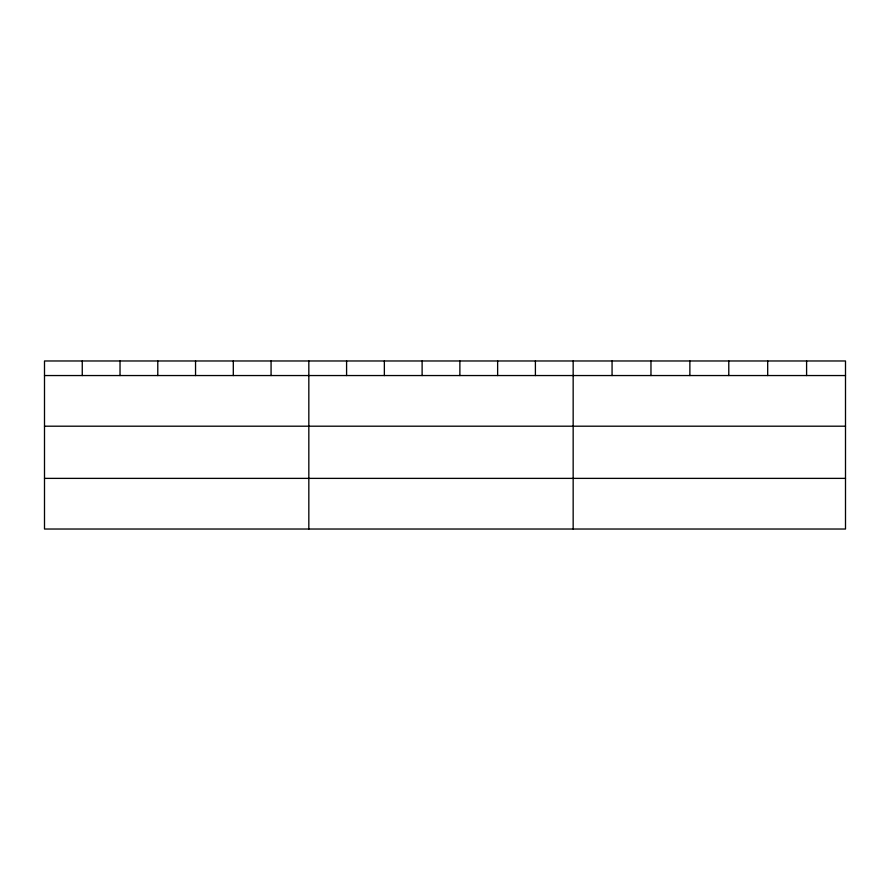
<?xml version="1.0" encoding="UTF-8"?>
<svg xmlns="http://www.w3.org/2000/svg" width="890" height="890" viewBox="0 0 890 890"><rect width="100%" height="100%" fill="white"/><g stroke="black" fill="none" stroke-linecap="round" stroke-linejoin="round"><path stroke-width="1.33" d="M845.5 426.199L845.5 360.973L44.5 360.973L44.5 529.027L845.5 529.027L845.5 426.199L44.5 426.199M44.5 375.547L845.5 375.547M44.5 478.375L845.5 478.375M806.596 360.973L806.596 375.547M767.692 360.973L767.692 375.547M728.788 360.973L728.788 375.547M689.872 360.973L689.872 375.547M650.968 360.973L650.968 375.547M612.064 360.973L612.064 375.547M573.16 360.973L573.16 529.027M535.402 360.973L535.402 375.547M497.632 360.973L497.632 375.547M459.874 360.973L459.874 375.547M422.116 360.973L422.116 375.547M384.358 360.973L384.358 375.547M346.588 360.973L346.588 375.547M308.83 360.973L308.83 529.027M271.072 360.973L271.072 375.547M233.302 360.973L233.302 375.547M195.544 360.973L195.544 375.547M157.786 360.973L157.786 375.547M120.028 360.973L120.028 375.547M82.258 360.973L82.258 375.547"/></g></svg>
